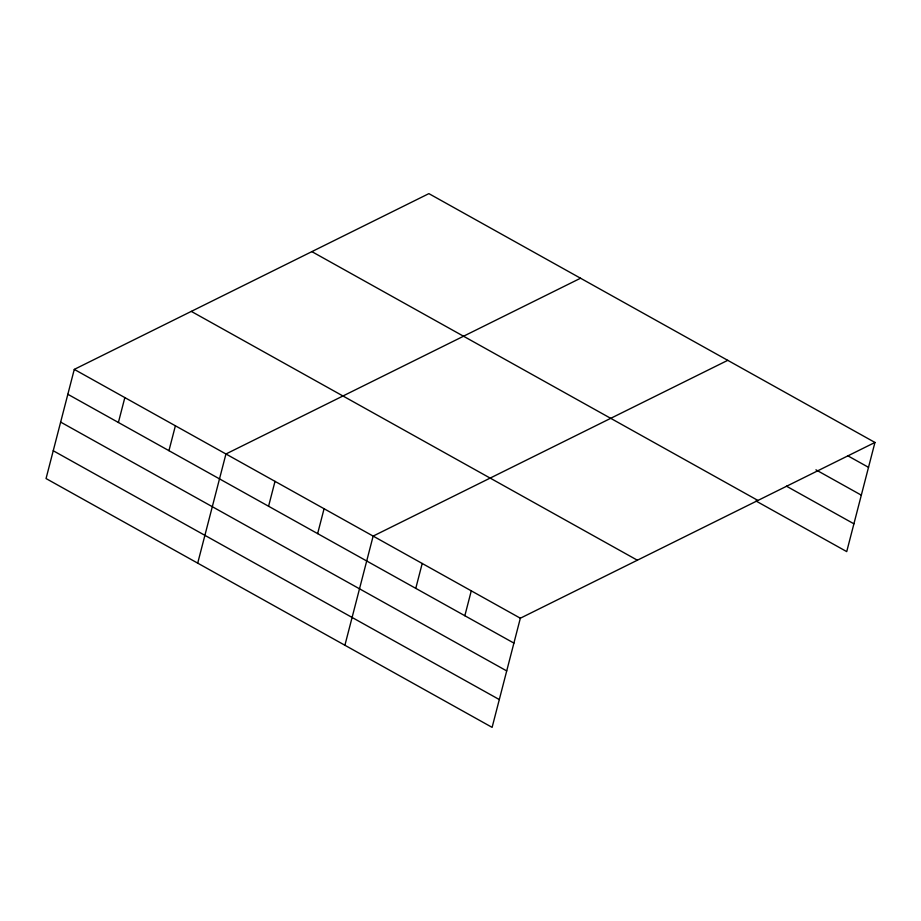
<?xml version="1.0" encoding="UTF-8"?>
<svg xmlns="http://www.w3.org/2000/svg" width="921" height="921" viewBox="0 0 921 921"><rect width="100%" height="100%" fill="white"/><g stroke="black" fill="none" stroke-linecap="round" stroke-linejoin="round"><path stroke-width="1.38" d="M74.279 369.39L46.05 478.552L492.113 727.371L520.342 618.21L874.95 442.448L428.887 193.629L74.279 369.39L520.342 618.21M118.395 422.486L124.842 397.584M168.946 450.68L175.393 425.79M197.704 563.157L225.944 453.984L580.552 278.223M268.575 506.251L275.011 481.361M317.641 533.616L324.077 508.726M344.903 645.264L373.143 536.091L727.751 360.33M415.774 588.358L422.209 563.468M464.84 615.735L471.276 590.833M874.95 442.448L846.721 551.61L755.945 500.978M847.654 455.711L868.515 467.338M815.937 469.837L861.319 495.153M786.442 486.173L853.905 523.807M311.874 251.629L757.925 500.448M191.303 311.39L637.367 560.21M67.843 394.28L513.906 643.1M60.648 422.094L506.711 670.914M53.245 450.749L499.297 699.557"/></g></svg>
